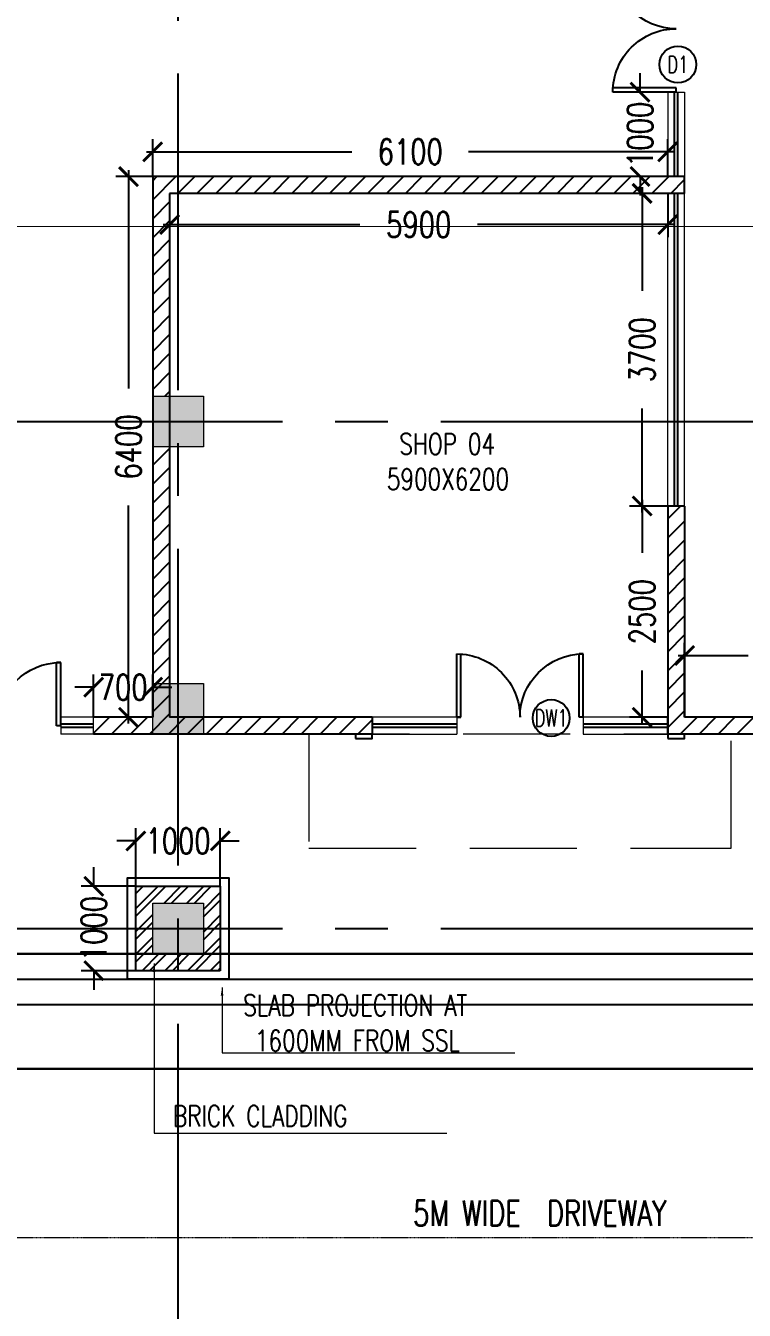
# Model space of a CAD drawing. Header units: millimetres. Extents: x -2076597 to 16308595, y -4402071 to 17875273.
# Drawn here: x -2052053 to -2043541, y -4125350 to -4110145 of the extents above; entities that cross this region are included whole.
import ezdxf
from ezdxf.enums import TextEntityAlignment as Align
from ezdxf.lldxf.tags import DXFTag

# ---------------------------------------------------------------- set-up
doc = ezdxf.new("R2010")
doc.units = ezdxf.units.MM
for name, pattern in [('CENTER2', [1.125, 0.75, -0.125, 0.125, -0.125]), ('DASHDOT', [1, 0.5, -0.25, 0, -0.25]), ('DASHED', [19.049999999999997, 12.7, -6.35]), ('DASHED2', [0.375, 0.25, -0.125]), ('Demolished', [4.799999999999998, 3.199999999999999, -1.599999999999999]), ('Overhead', [3.968749999999999, 2.38125, -1.587499999999999])]:
    doc.linetypes.add(name, pattern=pattern)
for name, color, linetype, lineweight in [('A- GLAZING', 5, 'Continuous', 9), ('A- LIGHT LINE', 8, 'Continuous', 9), ('A- REF LINES', 5, 'Continuous', 9), ('A-COL HATCH', 252, 'Continuous', 9), ('A-DETL-DEMO', 6, 'Demolished', 9), ('A-DETL-GENF', 92, 'Continuous', 9), ('A-ELEV FINEWALL', 6, 'Continuous', 9), ('S-COL HATCH', 251, 'Continuous', 9), ('S-COLS', 7, 'Continuous', 9), ('S-STRS-MBND', 31, 'Overhead', 9)]:
    doc.layers.add(name, color=color, linetype=linetype, lineweight=lineweight)
for name, color, linetype in [('A- STAIRSCASE', 1, 'Continuous'), ('A-DIMS', 4, 'Continuous'), ('a-door', 1, 'Continuous'), ('A-HIDDEN', 8, 'DASHED2'), ('A-PARAPET WALL', 4, 'Continuous'), ('A-SCHED', 1, 'Continuous'), ('A-SETBACK', 3, 'Continuous'), ('A-SLAB SINING', 252, 'Continuous'), ('A-TXTROOM', 3, 'Continuous'), ('A-WALL', 2, 'Continuous'), ('A-WALL HATCH', 8, 'Continuous'), ('S-GRID', 252, 'CENTER2')]:
    doc.layers.add(name, color=color, linetype=linetype)
doc.styles.add('DIM 100', font='romans.shx', dxfattribs={"width": 0.8})
doc.styles.add('ROMANS', font='romans.shx', dxfattribs={"width": 0.75})
tags = doc.linetypes.add('DASHEDX2', pattern=[1.5, 1, -0.5]).pattern_tags.tags
tags[6:7] = [DXFTag(74, 4), DXFTag(75, 0), DXFTag(340, '0'), DXFTag(46, 1.0), DXFTag(50, 0.0), DXFTag(44, 0.0), DXFTag(45, 0.0)]
tags[4:5] = [DXFTag(74, 4), DXFTag(75, 0), DXFTag(340, '0'), DXFTag(46, 1.0), DXFTag(50, 0.0), DXFTag(44, 0.0), DXFTag(45, 0.0)]
tags = doc.linetypes.add('Sheet-A1-BLOCK-12$0$DASHDOT2', pattern=[0.5, 0.25, -0.125, 0, -0.125]).pattern_tags.tags
tags[10:11] = [DXFTag(74, 4), DXFTag(75, 0), DXFTag(340, '0'), DXFTag(46, 1.0), DXFTag(50, 0.0), DXFTag(44, 0.0), DXFTag(45, 0.0)]
tags[8:9] = [DXFTag(74, 4), DXFTag(75, 0), DXFTag(340, '0'), DXFTag(46, 1.0), DXFTag(50, 0.0), DXFTag(44, 0.0), DXFTag(45, 0.0)]
tags[6:7] = [DXFTag(74, 4), DXFTag(75, 0), DXFTag(340, '0'), DXFTag(46, 1.0), DXFTag(50, 0.0), DXFTag(44, 0.0), DXFTag(45, 0.0)]
tags[4:5] = [DXFTag(74, 4), DXFTag(75, 0), DXFTag(340, '0'), DXFTag(46, 1.0), DXFTag(50, 0.0), DXFTag(44, 0.0), DXFTag(45, 0.0)]
doc.dimstyles.new('1_100 MJR', dxfattribs={"dimscale": 100, "dimtxt": 1.75, "dimasz": 1, "dimexe": 1, "dimexo": 0, "dimgap": 0.09, "dimtad": 0, "dimdsep": 46, "dimtxsty": 'DIM 100', "dimblk": 'ARCHTICK', "dimcen": 0.09, "dimdle": 1, "dimclrd": 8, "dimclre": 8, "dimclrt": 256, "dimazin": 0, "dimtfac": 1, "dimtofl": 0, "dimtmove": 1, "dimatfit": 3, "dimfxl": 0, "dimtolj": 1, "dimtzin": 0, "dimlwd": -1, "dimlwe": -1, "dimarcsym": 0})
doc.dimstyles.new('DIMM-100', dxfattribs={"dimscale": 150, "dimtxt": 2, "dimasz": 1.5, "dimexe": 1, "dimexo": 0, "dimgap": 2, "dimtad": 0, "dimtoh": 1, "dimdec": 0, "dimzin": 0, "dimdsep": 46, "dimtxsty": 'ROMANS', "dimblk": 'ARCHTICK', "dimcen": 1.5, "dimdle": 0.5, "dimclrd": 8, "dimclre": 8, "dimclrt": 256, "dimazin": 0, "dimtfac": 1, "dimtdec": 0, "dimtix": 1, "dimtofl": 0, "dimtmove": 2, "dimatfit": 3, "dimldrblk": 'DOT', "dimfxl": 0, "dimtolj": 1, "dimtzin": 0, "dimarcsym": 0})
pattern_1 = [(45, (-2740619.584715616, -3104110.718420781), (-112.2532015133644, 112.2532015133644), [])]

# ---------------------------------------------------------------- blocks, each defined once
blk = doc.blocks.new('Family - ___-240295-0_ ground floor')
at = {"layer": 'A-SETBACK', "linetype": 'DASHDOT', "lineweight": -2, "ltscale": 2000, "const_width": 25}
blk.add_lwpolyline([(76479.83439626312, 233662.6982867941), (47865.55767177325, 236124.157571312), (29165.90349804331, 193452.3024638332), (70914.59060184611, 193452.3024638332)], close=True, dxfattribs=at)
blk = doc.blocks.new('Double-Flush - 1500 2-565315-1_ first floor')
at = {"layer": 'a-door'}
for p, q in [((-750.000000000001, 850.0000000000119), (-699.2000000000011, 850.0000000000119)), ((-750.000000000001, 100.0000000000123), (-750.000000000001, 850.0000000000119)), ((-699.2000000000011, 100.0000000000123), (-699.2000000000011, 850.0000000000119)), ((699.1999999999989, 100.0000000000123), (699.1999999999989, 848.2775955486195)), ((749.9999999999987, 100.0000000000123), (749.9999999999987, 850.0000000000156)), ((-750.000000000001, 100.0000000000123), (-699.2000000000011, 100.0000000000123)), ((749.9999999999987, 100.0000000000123), (699.1999999999989, 100.0000000000123))]:
    blk.add_line(p, q, dxfattribs=at)
for centre, radius, start, end in [((-750.0000000000023, 100.0000000000123), 749.9999999999999, 3.370999999999999e-13, 90), ((749.9999999999976, 100.0000000000123), 750.0000000000026, 90.00000000000021, 180.0000000000004)]:
    blk.add_arc(centre, radius, start, end, dxfattribs=at)
blk = doc.blocks.new('WINDOW TYPE 2')
for points in [[(874982.5605253917, -1014470.457845326), (875182.5605253918, -1014470.457845326), (875182.5605253918, -1014420.457845326), (874982.5605253917, -1014420.457845326)], [(878682.560525393, -1014470.457845326), (878882.5605253931, -1014470.457845326), (878882.5605253931, -1014420.457845326), (878682.560525393, -1014420.457845326)]]:
    blk.add_lwpolyline(points, close=True)
at = {"layer": 'A- GLAZING'}
for p, q in [((876182.5605253918, -1014220.45784533), (875182.5605253918, -1014220.45784533)), ((876182.5605253918, -1014220.45784533), (876182.5605253918, -1014420.45784533)), ((878682.5605253918, -1014220.45784533), (877682.5605253916, -1014220.45784533)), ((877682.5605253916, -1014220.45784533), (877682.5605253916, -1014420.45784533)), ((875182.5605253918, -1014420.457845326), (876182.5605253918, -1014420.45784533)), ((877682.5605253916, -1014420.45784533), (878682.5605253918, -1014420.45784533))]:
    blk.add_line(p, q, dxfattribs=at)
at = {"layer": 'A-PARAPET WALL'}
for p, q in [((876182.5605253918, -1014300.457845326), (875182.5605253918, -1014300.457845326)), ((878682.5605253918, -1014300.457845326), (877682.5605253916, -1014300.457845326)), ((876182.5605253918, -1014340.457845326), (875182.5605253918, -1014340.457845326)), ((878682.5605253918, -1014340.457845326), (877682.5605253916, -1014340.457845326))]:
    blk.add_line(p, q, dxfattribs=at)
at = {"layer": 'A-WALL'}
for p, q in [((875182.5605253918, -1014220.45784533), (875182.5605253918, -1014420.45784533)), ((878682.5605253918, -1014420.457845326), (878682.5605253918, -1014220.45784533))]:
    blk.add_line(p, q, dxfattribs=at)
at = {"layer": 'S-STRS-MBND', "linetype": 'DASHED', "ltscale": 100}
blk.add_lwpolyline([(874432.5605253917, -1015770.45784533), (879432.5605253916, -1015770.45784533), (879432.5605253916, -1014420.45784533), (874432.5605253917, -1014420.45784533)], close=True, dxfattribs=at)
at = {"layer": 'a-door', "xscale": -1}
blk.add_blockref('Double-Flush - 1500 2-565315-1_ first floor', (876932.5605253916, -1014320.45784533), dxfattribs=at)
blk = doc.blocks.new('SOP')
at = {"layer": 'A-SCHED', "color": 8}
blk.add_circle((0, 0), 217.9613781485823, dxfattribs=at)
at = {"layer": 'A-SCHED', "style": 'ROMANS', "width": 0.7}
blk.add_attdef('D2', text='', height=200, dxfattribs=at).set_placement((0, 0), align=Align.MIDDLE_CENTER)
blk = doc.blocks.new('COLUMN 1')
at = {"layer": 'A-COL HATCH'}
for points in [[(686386.1642487897, -1019374.136166375), (685786.1642487897, -1019374.136166375), (685786.1642487897, -1018774.136166375), (686386.1642487897, -1018774.136166375)], [(686386.1642469014, -1022774.133042589), (685786.1642469014, -1022774.133042589), (685786.1642469014, -1022174.133042589), (686386.1642469014, -1022174.133042589)], [(686386.1642487897, -1025374.133041162), (685786.1642487897, -1025374.133041162), (685786.1642487897, -1024774.133041162), (686386.1642487897, -1024774.133041162)]]:
    blk.add_hatch(color=256, dxfattribs=at).paths.add_polyline_path(points)
at = {"layer": 'S-COL HATCH'}
for points in [[(686386.1642487897, -1019374.136166375), (685786.1642487897, -1019374.136166375), (685786.1642487897, -1018774.136166375), (686386.1642487897, -1018774.136166375)], [(686386.1642469014, -1022774.133042589), (685786.1642469014, -1022774.133042589), (685786.1642469014, -1022174.133042589), (686386.1642469014, -1022174.133042589)], [(686386.1642487897, -1025374.133041162), (685786.1642487897, -1025374.133041162), (685786.1642487897, -1024774.133041162), (686386.1642487897, -1024774.133041162)]]:
    blk.add_hatch(color=256, dxfattribs=at).paths.add_polyline_path(points)
at = {"layer": 'S-COLS'}
for points in [[(686386.1642487897, -1019374.136166375), (685786.1642487897, -1019374.136166375), (685786.1642487897, -1018774.136166375), (686386.1642487897, -1018774.136166375)], [(686386.1642487897, -1019374.136166375), (685786.1642487897, -1019374.136166375), (685786.1642487897, -1018774.136166375), (686386.1642487897, -1018774.136166375)], [(686386.1642469014, -1022774.133042589), (685786.1642469014, -1022774.133042589), (685786.1642469014, -1022174.133042589), (686386.1642469014, -1022174.133042589)], [(686386.1642469014, -1022774.133042589), (685786.1642469014, -1022774.133042589), (685786.1642469014, -1022174.133042589), (686386.1642469014, -1022174.133042589)], [(686386.1642487897, -1025374.133041162), (685786.1642487897, -1025374.133041162), (685786.1642487897, -1024774.133041162), (686386.1642487897, -1024774.133041162)], [(686386.1642487897, -1025374.133041162), (685786.1642487897, -1025374.133041162), (685786.1642487897, -1024774.133041162), (686386.1642487897, -1024774.133041162)]]:
    blk.add_lwpolyline(points, close=True, dxfattribs=at)
at = {"layer": 'S-GRID', "ltscale": 5000}
for p, q in [((686086.1642487897, -1035578.755195804), (686086.1642487897, -974750.2227697968)), ((661071.4409208517, -1019074.136166375), (726350.6785720717, -1019074.136166375)), ((661071.4409208517, -1025074.136166375), (726350.6785720717, -1025074.136166375))]:
    blk.add_line(p, q, dxfattribs=at)
blk = doc.blocks.new('_ArchTick')
at = {"color": 0, "linetype": 'ByBlock', "const_width": 0.15}
blk.add_lwpolyline([(-0.5, -0.5), (0.5, 0.5)], dxfattribs=at)
blk = doc.blocks.new('*D502')
at = {"layer": 'A-DIMS', "color": 8, "lineweight": -2, "transparency": 16777216}
for p, q in [((-2050347.861387677, -4112131.096266102), (-2050347.861387677, -4112649.453880925)), ((-2044447.861387677, -4112131.096266102), (-2044447.861387677, -4112649.453880925)), ((-2050422.861387677, -4112499.453880925), (-2048094.289959105, -4112499.453880925)), ((-2044372.861387677, -4112499.453880925), (-2046701.432816248, -4112499.453880925))]:
    blk.add_line(p, q, dxfattribs=at)
at = {"layer": 'Defpoints', "color": 0, "transparency": 16777216}
for p in [(-2050347.861387677, -4112131.096266102), (-2044447.861387677, -4112131.096266102), (-2044447.861387677, -4112499.453880925)]:
    blk.add_point(p, dxfattribs=at)
at = {"layer": 'A-DIMS', "color": 8, "lineweight": -2, "transparency": 16777216, "xscale": 225, "yscale": 225, "zscale": 225, "rotation": 180}
blk.add_blockref('_ArchTick', (-2050347.861387677, -4112499.453880925), dxfattribs=at)
at = {"layer": 'A-DIMS', "color": 8, "lineweight": -2, "transparency": 16777216, "xscale": 225, "yscale": 225, "zscale": 225}
blk.add_blockref('_ArchTick', (-2044447.861387677, -4112499.453880925), dxfattribs=at)
at = {"layer": 'A-DIMS', "transparency": 16777216, "insert": (-2047397.861387677, -4112499.453880925), "char_height": 300, "attachment_point": 5, "style": 'ROMANS'}
blk.add_mtext('\\A1;5900', dxfattribs=at)
blk = doc.blocks.new('_Dot')
at = {"color": 0, "linetype": 'ByBlock', "lineweight": -2}
blk.add_line((-0.5, 0), (-1, 0), dxfattribs=at)
at = {"color": 0, "linetype": 'ByBlock', "const_width": 0.5}
blk.add_lwpolyline([(-0.25, 0, 1), (0.25, 0, 1)], format="xyb", close=True, dxfattribs=at)
blk = doc.blocks.new('*D503')
at = {"layer": 'A-DIMS', "color": 8, "lineweight": -2, "transparency": 16777216}
for p, q in [((-2044750.888621972, -4115756.469767362), (-2044750.888621972, -4116384.854445309)), ((-2044447.861387677, -4115831.469767362), (-2044900.888621972, -4115831.469767362)), ((-2044750.888621972, -4118406.096266113), (-2044750.888621972, -4117777.711588166)), ((-2044447.861387677, -4118331.096266113), (-2044900.888621972, -4118331.096266113))]:
    blk.add_line(p, q, dxfattribs=at)
at = {"layer": 'Defpoints', "color": 0, "transparency": 16777216}
for p in [(-2044447.861387677, -4115831.469767362), (-2044750.888621972, -4118331.096266113), (-2044447.861387677, -4118331.096266113)]:
    blk.add_point(p, dxfattribs=at)
at = {"layer": 'A-DIMS', "color": 8, "lineweight": -2, "transparency": 16777216, "xscale": 225, "yscale": 225, "zscale": 225}
for p, rotation in [((-2044750.888621972, -4115831.469767362), 90), ((-2044750.888621972, -4118331.096266113), 270)]:
    blk.add_blockref('_ArchTick', p, dxfattribs=dict(at, rotation=rotation))
at = {"layer": 'A-DIMS', "transparency": 16777216, "insert": (-2044750.888621972, -4117081.283016738), "char_height": 300, "attachment_point": 5, "rotation": 90, "style": 'ROMANS'}
blk.add_mtext('\\A1;2500', dxfattribs=at)
blk = doc.blocks.new('*D504')
at = {"layer": 'A-DIMS', "color": 8, "lineweight": -2, "transparency": 16777216}
for p, q in [((-2050547.861387677, -4111931.096266113), (-2050984.185167527, -4111931.096266113)), ((-2050834.185167527, -4111856.096266113), (-2050834.185167527, -4114440.024837542)), ((-2050834.185167527, -4118406.096266113), (-2050834.185167527, -4115822.167694685)), ((-2050547.861389567, -4118331.096266113), (-2050984.185167527, -4118331.096266113))]:
    blk.add_line(p, q, dxfattribs=at)
at = {"layer": 'Defpoints', "color": 0, "transparency": 16777216}
for p in [(-2050547.861387677, -4111931.096266113), (-2050834.185167527, -4118331.096266113), (-2050547.861389567, -4118331.096266113)]:
    blk.add_point(p, dxfattribs=at)
at = {"layer": 'A-DIMS', "color": 8, "lineweight": -2, "transparency": 16777216, "xscale": 225, "yscale": 225, "zscale": 225}
for p, rotation in [((-2050834.185167527, -4111931.096266113), 90), ((-2050834.185167527, -4118331.096266113), 270)]:
    blk.add_blockref('_ArchTick', p, dxfattribs=dict(at, rotation=rotation))
at = {"layer": 'A-DIMS', "transparency": 16777216, "insert": (-2050834.185167527, -4115131.096266114), "char_height": 300, "attachment_point": 5, "rotation": 90, "style": 'ROMANS'}
blk.add_mtext('\\A1;6400', dxfattribs=at)
blk = doc.blocks.new('*D505')
at = {"layer": 'A-DIMS', "color": 8, "lineweight": -2, "transparency": 16777216}
for p, q in [((-2051247.72085411, -4118331.096267447), (-2051247.72085411, -4117824.871193513)), ((-2050547.861389567, -4118331.096266113), (-2050547.861389567, -4117824.871193513)), ((-2051247.72085411, -4117974.871193513), (-2051472.72085411, -4117974.871193513)), ((-2050547.861389567, -4117974.871193513), (-2050322.861389567, -4117974.871193513))]:
    blk.add_line(p, q, dxfattribs=at)
at = {"layer": 'Defpoints', "color": 0, "transparency": 16777216}
for p in [(-2051247.72085411, -4117974.871193513), (-2051247.72085411, -4118331.096267447), (-2050547.861389567, -4118331.096266113)]:
    blk.add_point(p, dxfattribs=at)
at = {"layer": 'A-DIMS', "color": 8, "lineweight": -2, "transparency": 16777216, "xscale": 225, "yscale": 225, "zscale": 225}
blk.add_blockref('_ArchTick', (-2051247.72085411, -4117974.871193513), dxfattribs=at)
at = {"layer": 'A-DIMS', "color": 8, "lineweight": -2, "transparency": 16777216, "xscale": 225, "yscale": 225, "zscale": 225, "rotation": 180}
blk.add_blockref('_ArchTick', (-2050547.861389567, -4117974.871193513), dxfattribs=at)
at = {"layer": 'A-DIMS', "transparency": 16777216, "insert": (-2050897.791121838, -4117974.871193513), "char_height": 300, "attachment_point": 5, "style": 'ROMANS'}
blk.add_mtext('\\A1;700', dxfattribs=at)
blk = doc.blocks.new('*D507')
at = {"layer": 'A-DIMS', "color": 8, "lineweight": -2, "transparency": 16777216}
for p, q in [((-2044776.286959424, -4110931.099391352), (-2044776.286959424, -4110706.099391352)), ((-2044447.861387677, -4110931.099391352), (-2044926.286959424, -4110931.099391352)), ((-2044447.861387677, -4111931.096266113), (-2044926.286959424, -4111931.096266113)), ((-2044776.286959424, -4111931.096266113), (-2044776.286959424, -4112156.096266113))]:
    blk.add_line(p, q, dxfattribs=at)
at = {"layer": 'Defpoints', "color": 0, "transparency": 16777216}
for p in [(-2044776.286959424, -4110931.099391352), (-2044447.861387677, -4110931.099391352), (-2044447.861387677, -4111931.096266113)]:
    blk.add_point(p, dxfattribs=at)
at = {"layer": 'A-DIMS', "color": 8, "lineweight": -2, "transparency": 16777216, "xscale": 225, "yscale": 225, "zscale": 225}
for p, rotation in [((-2044776.286959424, -4110931.099391352), 270), ((-2044776.286959424, -4111931.096266113), 90)]:
    blk.add_blockref('_ArchTick', p, dxfattribs=dict(at, rotation=rotation))
at = {"layer": 'A-DIMS', "transparency": 16777216, "insert": (-2044776.286959423, -4111431.097828733), "char_height": 300, "attachment_point": 5, "rotation": 90, "style": 'ROMANS'}
blk.add_mtext('\\A1;1000', dxfattribs=at)
blk = doc.blocks.new('*D431')
at = {"layer": 'A-DIMS', "color": 8, "lineweight": -2, "transparency": 16777216}
for p, q in [((-2050547.861387677, -4111931.096266113), (-2050547.861387677, -4111487.132442381)), ((-2044447.861387677, -4111931.096266113), (-2044447.861387677, -4111487.132442381)), ((-2050622.861387677, -4111637.132442381), (-2048188.932816248, -4111637.132442381)), ((-2044372.861387677, -4111637.132442381), (-2046806.789959105, -4111637.132442381))]:
    blk.add_line(p, q, dxfattribs=at)
at = {"layer": 'Defpoints', "color": 0, "transparency": 16777216}
for p in [(-2050547.861387677, -4111637.132442381), (-2050547.861387677, -4111931.096266113), (-2044447.861387677, -4111931.096266113)]:
    blk.add_point(p, dxfattribs=at)
at = {"layer": 'A-DIMS', "color": 8, "lineweight": -2, "transparency": 16777216, "xscale": 225, "yscale": 225, "zscale": 225, "rotation": 180}
blk.add_blockref('_ArchTick', (-2050547.861387677, -4111637.132442381), dxfattribs=at)
at = {"layer": 'A-DIMS', "color": 8, "lineweight": -2, "transparency": 16777216, "xscale": 225, "yscale": 225, "zscale": 225}
blk.add_blockref('_ArchTick', (-2044447.861387677, -4111637.132442381), dxfattribs=at)
at = {"layer": 'A-DIMS', "transparency": 16777216, "insert": (-2047497.861387677, -4111637.132442381), "char_height": 300, "attachment_point": 5, "style": 'ROMANS'}
blk.add_mtext('\\A1;6100', dxfattribs=at)
blk = doc.blocks.new('*D432')
at = {"layer": 'A-DIMS', "color": 8, "lineweight": -2, "transparency": 16777216}
for p, q in [((-2050747.861387678, -4120331.176266141), (-2050747.861387678, -4119644.414857253)), ((-2049747.861387678, -4120331.176266141), (-2049747.861387678, -4119644.414857253)), ((-2050747.861387678, -4119794.414857253), (-2050972.861387678, -4119794.414857253)), ((-2049747.861387678, -4119794.414857253), (-2049522.861387678, -4119794.414857253))]:
    blk.add_line(p, q, dxfattribs=at)
at = {"layer": 'Defpoints', "color": 0, "transparency": 16777216}
for p in [(-2050747.861387678, -4119794.414857253), (-2050747.861387678, -4120331.176266141), (-2049747.861387678, -4120331.176266141)]:
    blk.add_point(p, dxfattribs=at)
at = {"layer": 'A-DIMS', "color": 8, "lineweight": -2, "transparency": 16777216, "xscale": 225, "yscale": 225, "zscale": 225}
blk.add_blockref('_ArchTick', (-2050747.861387678, -4119794.414857253), dxfattribs=at)
at = {"layer": 'A-DIMS', "color": 8, "lineweight": -2, "transparency": 16777216, "xscale": 225, "yscale": 225, "zscale": 225, "rotation": 180}
blk.add_blockref('_ArchTick', (-2049747.861387678, -4119794.414857253), dxfattribs=at)
at = {"layer": 'A-DIMS', "transparency": 16777216, "insert": (-2050247.861387678, -4119794.414857253), "char_height": 300, "attachment_point": 5, "style": 'ROMANS'}
blk.add_mtext('\\A1;1000', dxfattribs=at)
blk = doc.blocks.new('*D433')
at = {"layer": 'A-DIMS', "color": 8, "lineweight": -2, "transparency": 16777216}
for p, q in [((-2051245.892349887, -4120331.176266141), (-2051245.892349887, -4120106.176266141)), ((-2050747.861387678, -4120331.176266141), (-2051395.892349887, -4120331.176266141)), ((-2050747.861387678, -4121331.099391352), (-2051395.892349887, -4121331.099391352)), ((-2051245.892349887, -4121331.099391352), (-2051245.892349887, -4121556.099391352))]:
    blk.add_line(p, q, dxfattribs=at)
at = {"layer": 'Defpoints', "color": 0, "transparency": 16777216}
for p in [(-2050747.861387678, -4120331.176266141), (-2051245.892349887, -4121331.099391352), (-2050747.861387678, -4121331.099391352)]:
    blk.add_point(p, dxfattribs=at)
at = {"layer": 'A-DIMS', "color": 8, "lineweight": -2, "transparency": 16777216, "xscale": 225, "yscale": 225, "zscale": 225}
for p, rotation in [((-2051245.892349887, -4120331.176266141), 270), ((-2051245.892349887, -4121331.099391352), 90)]:
    blk.add_blockref('_ArchTick', p, dxfattribs=dict(at, rotation=rotation))
at = {"layer": 'A-DIMS', "transparency": 16777216, "insert": (-2051245.892349886, -4120831.137828747), "char_height": 300, "attachment_point": 5, "rotation": 90, "style": 'ROMANS'}
blk.add_mtext('\\A1;1000', dxfattribs=at)
blk = doc.blocks.new('*D442')
at = {"layer": 'A-DIMS', "color": 8, "lineweight": -2, "transparency": 16777216}
for p, q in [((-2044247.861387677, -4118331.096266113), (-2044247.861387677, -4117450.940003041)), ((-2041347.861387677, -4118331.096266113), (-2041347.861387677, -4117450.940003041)), ((-2044322.861387677, -4117600.940003041), (-2043494.289959106, -4117600.940003041)), ((-2041272.861387677, -4117600.940003041), (-2042101.432816248, -4117600.940003041))]:
    blk.add_line(p, q, dxfattribs=at)
at = {"layer": 'Defpoints', "color": 0, "transparency": 16777216}
for p in [(-2041347.861387677, -4117600.940003041), (-2044247.861387677, -4118331.096266113), (-2041347.861387677, -4118331.096266113)]:
    blk.add_point(p, dxfattribs=at)
at = {"layer": 'A-DIMS', "color": 8, "lineweight": -2, "transparency": 16777216, "xscale": 225, "yscale": 225, "zscale": 225, "rotation": 180}
blk.add_blockref('_ArchTick', (-2044247.861387677, -4117600.940003041), dxfattribs=at)
at = {"layer": 'A-DIMS', "color": 8, "lineweight": -2, "transparency": 16777216, "xscale": 225, "yscale": 225, "zscale": 225}
blk.add_blockref('_ArchTick', (-2041347.861387677, -4117600.940003041), dxfattribs=at)
at = {"layer": 'A-DIMS', "transparency": 16777216, "insert": (-2042797.861387677, -4117600.940003041), "char_height": 300, "attachment_point": 5, "style": 'ROMANS'}
blk.add_mtext('\\A1;2900', dxfattribs=at)
blk = doc.blocks.new('*D88')
at = {"layer": 'A-DIMS', "color": 8, "lineweight": -2, "transparency": 16777216}
for p, q in [((-2044447.861387677, -4112131.096266102), (-2044900.888621972, -4112131.096266102)), ((-2044750.888621972, -4112056.096266102), (-2044750.888621972, -4113284.854445303)), ((-2044750.888621972, -4115906.469767362), (-2044750.888621972, -4114677.711588161)), ((-2044447.861387677, -4115831.469767362), (-2044900.888621972, -4115831.469767362))]:
    blk.add_line(p, q, dxfattribs=at)
at = {"layer": 'Defpoints', "color": 0, "transparency": 16777216}
for p in [(-2044750.888621972, -4112131.096266102), (-2044447.861387677, -4112131.096266102), (-2044447.861387677, -4115831.469767362)]:
    blk.add_point(p, dxfattribs=at)
at = {"layer": 'A-DIMS', "color": 8, "lineweight": -2, "transparency": 16777216, "xscale": 225, "yscale": 225, "zscale": 225}
for p, rotation in [((-2044750.888621972, -4112131.096266102), 90), ((-2044750.888621972, -4115831.469767362), 270)]:
    blk.add_blockref('_ArchTick', p, dxfattribs=dict(at, rotation=rotation))
at = {"layer": 'A-DIMS', "transparency": 16777216, "insert": (-2044750.888621972, -4113981.283016732), "char_height": 300, "attachment_point": 5, "rotation": 90, "style": 'ROMANS'}
blk.add_mtext('\\A1;3700', dxfattribs=at)
blk = doc.blocks.new('SEC LINES')
at = {"layer": 'A-ELEV FINEWALL', "color": 7, "linetype": 'Sheet-A1-BLOCK-12$0$DASHDOT2', "ltscale": 4000, "const_width": 10}
blk.add_lwpolyline([(-3817612.91733184, -18368004.74230636), (-3871756.568965665, -18368004.74230636)], dxfattribs=at)

msp = doc.modelspace()

# ---------------------------------------------------------------- hatches: boundary and pattern name
at = {"layer": 'A-SLAB SINING'}
h = msp.add_hatch(dxfattribs=at)
h.set_pattern_fill('ANSI32', color=256, scale=20)
h.set_pattern_definition([(45, (1802100.652506845, 14255482.12741433), (-134.7038418160373, 134.7038418160373), []), (45, (1802190.455106845, 14255482.12741433), (-134.7038418160373, 134.7038418160373), [])])
h.paths.add_polyline_path([(-2049947.861387678, -4121131.019391354), (-2050547.861387677, -4121131.019391354), (-2050547.861387677, -4120531.019391354), (-2049947.861387678, -4120531.019391354)], flags=16)
h.paths.add_polyline_path([(-2049747.861387678, -4121331.099391352), (-2050747.861387678, -4121331.099391352), (-2050747.861387678, -4120331.176266141), (-2049747.861387678, -4120331.176266141)])
at = {"layer": 'A-WALL HATCH'}
h = msp.add_hatch(dxfattribs=at)
h.set_pattern_fill('ANSI31', color=256, scale=50)
h.set_pattern_definition(pattern_1)
h.paths.add_polyline_path([(-2044247.861387677, -4111931.096266113), (-2050247.861387678, -4111931.096266113), (-2050247.861387678, -4112131.096266102), (-2044247.861387677, -4112131.096266102)])
h.paths.add_polyline_path([(-2050247.861387678, -4111931.096266113), (-2050547.861387677, -4111931.096266113), (-2050547.861387677, -4114531.099391352), (-2050347.861387677, -4114531.099391352), (-2050347.861387677, -4112131.096266102), (-2050247.861387678, -4112131.096266102)])
h.paths.add_polyline_path([(-2047947.861387677, -4118331.096266113), (-2050247.861387678, -4118331.096266113), (-2050247.861387678, -4118531.096266113), (-2047947.861387677, -4118531.096266113)])
h.paths.add_polyline_path([(-2051247.72085411, -4118331.096267492), (-2051247.72085411, -4118531.096267492), (-2050247.861387678, -4118531.096266113), (-2050247.861387678, -4118331.096266113), (-2050347.861387677, -4118331.096266113), (-2050347.861387677, -4115131.099391352), (-2050547.861387677, -4115131.099391352), (-2050547.861387677, -4118331.096266113)])
h = msp.add_hatch(dxfattribs=at)
h.set_pattern_fill('ANSI31', color=256, scale=50)
h.set_pattern_definition(pattern_1)
h.paths.add_polyline_path([(-2025422.862446667, -4118331.096266113), (-2028247.861387677, -4118331.096266113), (-2028247.861387677, -4118531.096266113), (-2028047.861387677, -4118531.096266113), (-2027497.861387677, -4118531.096266113), (-2025422.862446667, -4118531.096266113)])
h.paths.add_polyline_path([(-2031747.863528362, -4115831.469767362), (-2031947.863528362, -4115831.469767362), (-2031947.863505614, -4118331.096266113), (-2034847.861387677, -4118331.096266113), (-2034847.861387677, -4118531.096266113), (-2031747.863503794, -4118531.096266113)])
h.paths.add_polyline_path([(-2041347.861387677, -4118331.096266113), (-2044247.861387677, -4118331.096266113), (-2044247.861387677, -4115831.096266113), (-2044447.861387677, -4115831.096266113), (-2044447.861387677, -4115831.469767362), (-2044447.861387677, -4118531.096266113), (-2041347.861387677, -4118531.096266113)])

# ---------------------------------------------------------------- linework, layer by layer
at = {"layer": 'A- GLAZING'}
for p, q in [((-2044447.861387677, -4110931.099391352), (-2044447.861387677, -4111931.096266113)), ((-2044447.861387677, -4110931.099391352), (-2044247.861387677, -4110931.099391352)), ((-2044247.861387677, -4110931.099391352), (-2044247.861387677, -4111931.096266113)), ((-2044447.861387677, -4115831.469767362), (-2044447.861387677, -4112131.096266102)), ((-2044247.861387677, -4115831.469767362), (-2044247.861387677, -4112131.096266102)), ((-2051247.72085411, -4118331.096267555), (-2051637.055653097, -4118331.096271101)), ((-2051637.055653097, -4118331.096271101), (-2051637.055651278, -4118531.096271101)), ((-2051247.72085411, -4118531.096267562), (-2051637.055651278, -4118531.096271101))]:
    msp.add_line(p, q, dxfattribs=at)
at = {"layer": 'A- LIGHT LINE'}
for p, q in [((-2049726.654439185, -4122300.412868403), (-2046260.419130137, -4122300.412868403)), ((-2023947.863628947, -4122491.176266134), (-2065630.39338695, -4122491.176266134)), ((-2050532.349674317, -4123253.073604103), (-2047066.114365267, -4123253.073604103))]:
    msp.add_line(p, q, dxfattribs=at)
at = {"layer": 'A- STAIRSCASE'}
for p, q in [((-2054874.571807425, -4121131.096266132), (-2050747.861387678, -4121131.096266132)), ((-2049747.861387678, -4121131.096266132), (-2042647.861387677, -4121131.096266132)), ((-2055110.394327272, -4121431.096266132), (-2023701.14301993, -4121431.096266132)), ((-2055420.397441132, -4121731.096266132), (-2023742.663952618, -4121731.096266132))]:
    msp.add_line(p, q, dxfattribs=at)
at = {"layer": 'A- STAIRSCASE', "linetype": 'DASHEDX2', "ltscale": 500}
msp.add_lwpolyline([(-2049647.861387678, -4121431.099391341), (-2050847.861387678, -4121431.099391341), (-2050847.861387678, -4120231.176266134), (-2049647.861387678, -4120231.176266134)], close=True, dxfattribs=at)
at = {"layer": 'A-DETL-DEMO', "color": 1, "ltscale": 1.1}
msp.add_line((-2061216.839451227, -4124488.010752842), (-2024747.12144668, -4124491.230888803), dxfattribs=at)
at = {"layer": 'A-HIDDEN', "color": 1, "linetype": 'DASHED2', "ltscale": 5000, "const_width": 30}
msp.add_lwpolyline([(-2014886.788859684, -4086921.574878048), (-2016078.373818994, -4095531.099391334), (-2019914.59647586, -4095531.099391352), (-2019956.117403434, -4095831.099354573), (-2021447.861383625, -4095831.099354446), (-2021447.861387265, -4104431.099357173), (-2021146.384140851, -4104431.099357173), (-2023423.114850328, -4120881.096229233), (-2025647.861383627, -4120881.096229233), (-2025647.861383627, -4121131.096229233), (-2026047.861383627, -4121131.096229233), (-2026047.861383627, -4122491.099351443), (-2033947.861383627, -4122491.099351693), (-2033947.861383627, -4121131.096229233), (-2063548.080452505, -4121131.096264951), (-2063548.080452505, -4118445.136093292, -0.1036221327338556), (-2063295.825615919, -4117241.019612215), (-2053559.460542357, -4094649.310023978), (-2057085.73350973, -4093104.027194213), (-2052386.733622573, -4082381.09935442)], format="xyb", dxfattribs=at)
at = {"layer": 'A-PARAPET WALL'}
for p, q in [((-2044367.861387677, -4111931.096266113), (-2044367.861387677, -4110931.099391352)), ((-2044327.861387677, -4111931.096266113), (-2044327.861387677, -4110931.099391352)), ((-2044367.861387677, -4115831.469767362), (-2044367.861387677, -4112131.096266102)), ((-2044327.861387677, -4115831.469767362), (-2044327.861387677, -4112131.096266102)), ((-2051247.72085411, -4118411.096267555), (-2051637.05565237, -4118411.096271101)), ((-2051247.72085411, -4118451.096267562), (-2051637.055652005, -4118451.096271101))]:
    msp.add_line(p, q, dxfattribs=at)
at = {"layer": 'A-WALL'}
for p, q in [((-2044247.861387677, -4111931.096266113), (-2050547.861387677, -4111931.096266113)), ((-2050547.861387677, -4111931.096266113), (-2050547.861387677, -4118331.096266113)), ((-2044247.861387677, -4112131.096266102), (-2044247.861387677, -4111931.096266113)), ((-2044247.861387677, -4112131.096266102), (-2050347.861387677, -4112131.096266102)), ((-2050347.861387677, -4112131.096266102), (-2050347.861387677, -4118331.096266113)), ((-2044247.861387677, -4115831.096266113), (-2044447.861387677, -4115831.096266113)), ((-2044447.861387677, -4115831.469767362), (-2044447.861387677, -4118531.096266113)), ((-2044247.861387677, -4115831.469767362), (-2044247.861387677, -4118331.096266113)), ((-2050547.861387677, -4118331.096266113), (-2051247.72085411, -4118331.096267447)), ((-2047947.861387677, -4118331.096266113), (-2050347.861387677, -4118331.096266113)), ((-2046897.061387679, -4118331.096266113), (-2046947.861387678, -4118331.096266113)), ((-2041347.861387677, -4118331.096266113), (-2044247.861387677, -4118331.096266113)), ((-2044147.861387677, -4118331.096266113), (-2044197.861387677, -4118331.096266113)), ((-2047947.861387677, -4118531.096266113), (-2051247.72085411, -4118531.096267536)), ((-2041347.861387677, -4118531.096266113), (-2044447.861387677, -4118531.096266113))]:
    msp.add_line(p, q, dxfattribs=at)
at = {"layer": 'A-WALL', "lineweight": 18}
msp.add_line((-2051247.72085411, -4118531.096267536), (-2051247.72085411, -4118331.096267447), dxfattribs=at)
at = {"layer": 'A-WALL'}
msp.add_lwpolyline([(-2049747.861387678, -4121331.099391352), (-2050747.861387678, -4121331.099391352), (-2050747.861387678, -4120331.176266141), (-2049747.861387678, -4120331.176266141)], close=True, dxfattribs=at)

# ---------------------------------------------------------------- block references
at = {"layer": 'A- REF LINES'}
msp.add_blockref('SEC LINES', (1802100.652506845, 14255482.12741433), dxfattribs=at)
at = {"layer": 'A- STAIRSCASE', "linetype": 'DASHEDX2', "ltscale": 500}
msp.add_blockref('COLUMN 1', (-2736334.025636468, -3095756.963224974), dxfattribs=at)
at = {"layer": 'A- STAIRSCASE'}
msp.add_blockref('WINDOW TYPE 2', (-2923130.421913068, -3104110.638420783), dxfattribs=at)
at = {"layer": 'A-DETL-GENF', "color": 8}
msp.add_blockref('Family - ___-240295-0_ ground floor', (-2094762.451989525, -4315943.478729971), dxfattribs=at)
at = {"layer": 'a-door', "xscale": -1, "rotation": 90}
msp.add_blockref('Double-Flush - 1500 2-565315-1_ first floor', (-2044247.861387677, -4110181.099391352), dxfattribs=at)
at = {"layer": 'a-door', "xscale": -1}
msp.add_blockref('Double-Flush - 1500 2-565315-1_ first floor', (-2052387.055653098, -4118531.096271101), dxfattribs=at)
at = {"layer": 'A-SCHED'}
for p, values in [((-2044328.021263422, -4110604.385938864), {'D2': 'D1'}), ((-2045828.021263422, -4118339.385938864), {'D2': 'DW1'})]:
    msp.add_blockref('SOP', p, dxfattribs=at).add_auto_attribs(values)

# ---------------------------------------------------------------- texts
at = {"layer": 'A-TXTROOM', "attachment_point": 1, "style": 'ROMANS'}
for s, insert, char_height, width in [('\\pi1212.3;SHOP 04\\P\\pi1064.8;5900X6200', (-2048839.968826937, -4114970.170476053, 6.24155335e-07), 250.2824545145634, 3684.893068894183), ('\\pi340.75;SLAB PROJECTION AT \\P\\pi479.3;1600MM FROM SSL', (-2049817.452482807, -4121614.974186491, 6.24155335e-07), 250.2824545145634, 3684.893068894183), ('\\pi702.77;BRICK CLADDING', (-2051011.786157338, -4122925.660172753, 6.24155335e-07), 250.2824545145634, 3684.893068894183), ('5M WIDE  DRIVEWAY', (-2047464.018996364, -4124050.144412551, 7.489864020000001e-07), 300.3389454174761, 7489.599480414835)]:
    msp.add_mtext(s, dxfattribs=dict(at, insert=insert, char_height=char_height, width=width))

# ---------------------------------------------------------------- dimensions: what is measured, and where the dimension line sits
at = {"layer": 'A-DIMS'}
for base, p1, p2, picture, middle in [((-2044776.286959424, -4110931.099391352), (-2044447.861387677, -4111931.096266113), (-2044447.861387677, -4110931.099391352), '*D507', (-2044776.286959423, -4111431.097828733)), ((-2050834.185167527, -4118331.096266113), (-2050547.861387677, -4111931.096266113), (-2050547.861389567, -4118331.096266113), '*D504', (-2050834.185167527, -4115131.096266114)), ((-2044750.888621972, -4112131.096266102), (-2044447.861387677, -4115831.469767362), (-2044447.861387677, -4112131.096266102), '*D88', (-2044750.888621972, -4113981.283016732)), ((-2044750.888621972, -4118331.096266113), (-2044447.861387677, -4115831.469767362), (-2044447.861387677, -4118331.096266113), '*D503', (-2044750.888621972, -4117081.283016738)), ((-2051245.892349887, -4121331.099391352), (-2050747.861387678, -4120331.176266141), (-2050747.861387678, -4121331.099391352), '*D433', (-2051245.892349886, -4120831.137828747))]:
    dim = msp.add_linear_dim(base=base, p1=p1, p2=p2, angle=90, dimstyle='DIMM-100', dxfattribs=at)
    dim.commit()
    dim.dimension.update_dxf_attribs({"geometry": picture, "text_midpoint": middle})
dim = msp.add_aligned_dim(p1=(-2044447.861387677, -4111931.096266113), p2=(-2050547.861387677, -4111931.096266113), distance=-293.96382373245433, dimstyle='DIMM-100', dxfattribs=at)
dim.commit()
dim.dimension.update_dxf_attribs({"geometry": '*D431', "text_midpoint": (-2047497.861387677, -4111637.132442381)})
for base, p1, p2, picture, middle in [((-2044447.861387677, -4112499.453880925), (-2050347.861387677, -4112131.096266102), (-2044447.861387677, -4112131.096266102), '*D502', (-2047397.861387677, -4112499.453880925)), ((-2041347.861387677, -4117600.940003041), (-2044247.861387677, -4118331.096266113), (-2041347.861387677, -4118331.096266113), '*D442', (-2042797.861387677, -4117600.940003041)), ((-2051247.72085411, -4117974.871193513), (-2050547.861389567, -4118331.096266113), (-2051247.72085411, -4118331.096267447), '*D505', (-2050897.791121838, -4117974.871193513)), ((-2050747.861387678, -4119794.414857253), (-2049747.861387678, -4120331.176266141), (-2050747.861387678, -4120331.176266141), '*D432', (-2050247.861387678, -4119794.414857253))]:
    dim = msp.add_linear_dim(base=base, p1=p1, p2=p2, dimstyle='DIMM-100', dxfattribs=at)
    dim.commit()
    dim.dimension.update_dxf_attribs({"geometry": picture, "text_midpoint": middle})

# ---------------------------------------------------------------- leaders
at = {"layer": 'A- LIGHT LINE'}
for points in [[(-2050532.349674317, -4121245.225047942), (-2050532.349674317, -4123253.073604103)], [(-2049726.654439185, -4121527.379630335), (-2049726.654439185, -4122300.412868403)]]:
    msp.add_leader(points, dimstyle='1_100 MJR', dxfattribs=at)

doc.saveas('drawing.dxf')
